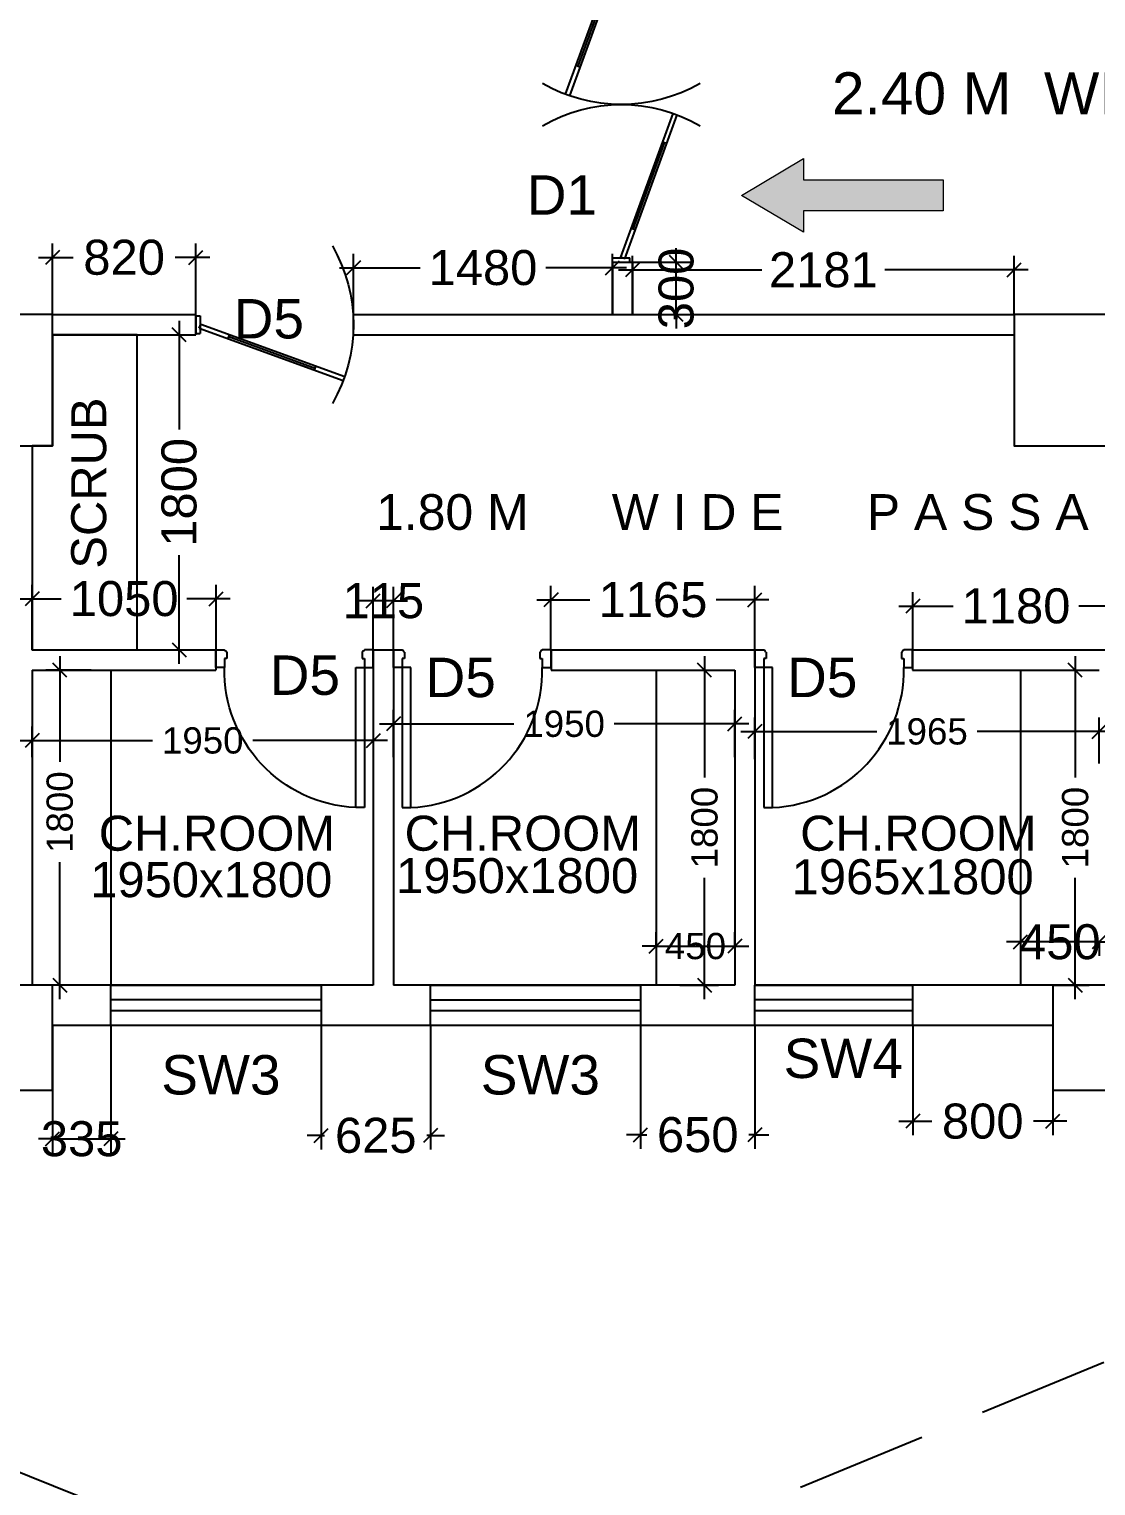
# Model space of a CAD drawing. Extents: x 7897917 to 8423973, y -6487334 to -6173396.
# Drawn here: x 7941419 to 7947512, y -6395110 to -6386789 of the extents above; entities that cross this region are included whole.
import ezdxf
from ezdxf.enums import TextEntityAlignment as Align

# ---------------------------------------------------------------- set-up
doc = ezdxf.new("R2010")
doc.units = 0
doc.header["$LTSCALE"] = 600
doc.header["$MEASUREMENT"] = 0
doc.header["$PDMODE"] = 35
doc.linetypes.add('HIDDEN2', pattern=[0.1875, 0.125, -0.0625])
doc.layers.get('0').update_dxf_attribs({"linetype": 'CONTINUOUS'})
doc.layers.get('Defpoints').update_dxf_attribs({"linetype": 'CONTINUOUS'})
for name, color, linetype in [('Counter', 7, 'CONTINUOUS'), ('DOOR', 32, 'CONTINUOUS'), ('Duct', 8, 'CONTINUOUS'), ('joinery', 7, 'CONTINUOUS'), ('LA-column', 3, 'CONTINUOUS'), ('Room Dim', 1, 'CONTINUOUS'), ('Shleves', 7, 'CONTINUOUS'), ('TEXT', 6, 'CONTINUOUS'), ('TXT', 6, 'CONTINUOUS'), ('Walls', 7, 'CONTINUOUS'), ('WIN', 151, 'CONTINUOUS'), ('Working Dim', 5, 'CONTINUOUS')]:
    doc.layers.add(name, color=color, linetype=linetype)
doc.styles.add('ari', font='arial.ttf')
doc.styles.add('ARIAL', font='arial.ttf')
doc.dimstyles.new('int. dim', dxfattribs={"dimtxt": 450, "dimasz": 80, "dimexe": 80, "dimexo": 0, "dimgap": 70, "dimtad": 0, "dimdec": 0, "dimzin": 12, "dimdsep": 46, "dimtxsty": 'ari', "dimblk": 'OBLIQUE', "dimcen": 2, "dimdle": 80, "dimclrd": 256, "dimclre": 256, "dimclrt": 6, "dimadec": 0, "dimazin": 0, "dimtfac": 1, "dimtdec": 0, "dimtix": 1, "dimtmove": 2, "dimatfit": 3, "dimfxl": 1, "dimtolj": 1, "dimtzin": 0, "dimlwd": -1, "dimlwe": -1, "dimarcsym": 0})

# ---------------------------------------------------------------- blocks, each defined once
blk = doc.blocks.new('_Oblique')
at = {"color": 0, "linetype": 'ByBlock', "lineweight": -2}
blk.add_line((-0.5, -0.5), (0.5, 0.5), dxfattribs=at)
blk = doc.blocks.new('*D227')
at = {"layer": 'Defpoints', "color": 0, "transparency": 16777216}
for p in [(7947046, -6388164.5), (7944865.3, -6388419.6, 13.3), (7947046, -6388419.6, -0.3)]:
    blk.add_point(p, dxfattribs=at)
at = {"layer": 'Working Dim', "transparency": 16777216}
for p, q in [((7944865.3, -6388419.6), (7944865.3, -6388084.5)), ((7947046, -6388419.6), (7947046, -6388084.5)), ((7944785.3, -6388164.5), (7945604.6, -6388164.5)), ((7947126, -6388164.5), (7946306.7, -6388164.5))]:
    blk.add_line(p, q, dxfattribs=at)
at = {"layer": 'Working Dim', "transparency": 16777216, "xscale": 80, "yscale": 80, "zscale": 80, "rotation": 180}
blk.add_blockref('_Oblique', (7944865.3, -6388164.5), dxfattribs=at)
at = {"layer": 'Working Dim', "transparency": 16777216, "xscale": 80, "yscale": 80, "zscale": 80}
blk.add_blockref('_Oblique', (7947046, -6388164.5), dxfattribs=at)
at = {"layer": 'Working Dim', "color": 6, "transparency": 16777216, "insert": (7945955.7, -6388164.5), "char_height": 200, "attachment_point": 5, "style": 'ari'}
blk.add_mtext('\\A1;2181', dxfattribs=at)
blk = doc.blocks.new('*D228')
at = {"layer": 'Defpoints', "color": 0, "transparency": 16777216}
for p in [(7944751.3, -6388152.1), (7943271.8, -6388419.6, 0.7), (7944751.3, -6388419.6, 13.3)]:
    blk.add_point(p, dxfattribs=at)
at = {"layer": 'Working Dim', "transparency": 16777216}
for p, q in [((7943271.8, -6388419.6), (7943271.8, -6388072.1)), ((7944751.3, -6388419.6), (7944751.3, -6388072.1)), ((7943191.8, -6388152.1), (7943652.7, -6388152.1)), ((7944831.3, -6388152.1), (7944370.4, -6388152.1))]:
    blk.add_line(p, q, dxfattribs=at)
at = {"layer": 'Working Dim', "transparency": 16777216, "xscale": 80, "yscale": 80, "zscale": 80, "rotation": 180}
blk.add_blockref('_Oblique', (7943271.8, -6388152.1), dxfattribs=at)
at = {"layer": 'Working Dim', "transparency": 16777216, "xscale": 80, "yscale": 80, "zscale": 80}
blk.add_blockref('_Oblique', (7944751.3, -6388152.1), dxfattribs=at)
at = {"layer": 'Working Dim', "color": 6, "transparency": 16777216, "insert": (7944011.5, -6388152.1), "char_height": 200, "attachment_point": 5, "style": 'ari'}
blk.add_mtext('\\A1;1480', dxfattribs=at)
blk = doc.blocks.new('Z$W@#5624')
at = {"layer": 'DOOR'}
for p, q in [((19.2, 469.7), (840.4, 768.6)), ((27.7, 446.2), (848.9, 745.1)), ((187.7, 517.8), (680.4, 697.1)), ((676.2, 708.8), (684.7, 685.4)), ((0, 399.5), (0, 499.4)), ((0, 499.4), (25, 499.4)), ((25, 399.5), (25, 499.4)), ((183.4, 529.5), (192, 506)), ((1797.8, 499.4), (1772.8, 499.4)), ((1772.8, 399.5), (1772.8, 499.4)), ((1797.8, 399.5), (1797.8, 499.4)), ((19.2, 469.7), (27.7, 446.2)), ((1770, 452.6), (948.8, 153.7)), ((1778.6, 429.2), (957.4, 130.3)), ((1778.6, 429.2), (1770, 452.6)), ((0, 399.5), (25, 399.5)), ((1610.1, 381.1), (1117.3, 201.8)), ((1614.3, 369.4), (1605.8, 392.9)), ((1797.8, 399.5), (1772.8, 399.5)), ((1113.1, 213.5), (1121.6, 190.1))]:
    blk.add_line(p, q, dxfattribs=at)
at = {"layer": 'DOOR', "color": 145}
for centre, start_param, end_param in [((0, 449.4), 2.617994, 3.665191), ((1797.8, 449.4), -0.523599, 0.523599)]:
    blk.add_ellipse(centre, major_axis=(-898.9, 0), ratio=1, start_param=start_param, end_param=end_param, dxfattribs=at)
blk = doc.blocks.new('1000')
at = {"layer": 'DOOR'}
for p, q in [((0, -100), (0, 0)), ((0, 0), (49.7, 0)), ((49.7, 0), (49.7, -2.2)), ((63.2, -49.5), (49.7, -49.5)), ((49.7, -49.5), (49.7, -100)), ((63.2, -13.5), (61, -13.5)), ((63.2, -13.5), (63.2, -49.5)), ((836.8, -13.5), (836.8, -49.5)), ((836.8, -13.5), (839, -13.5)), ((836.8, -49.5), (850.3, -49.5)), ((850.3, 0), (850.3, -2.2)), ((900, 0), (850.3, 0)), ((850.3, -49.5), (850.3, -100)), ((900, -100), (900, 0)), ((49.7, -100), (0, -100)), ((49.7, -100), (49.7, -900.6)), ((100.2, -100), (49.7, -100)), ((100.2, -900.6), (100.2, -100)), ((850.3, -100), (900, -100)), ((49.7, -900.6), (100.2, -900.6))]:
    blk.add_line(p, q, dxfattribs=at)
for centre, major_axis, start_param, end_param in [((49.7, -13.5), (-7.95, 7.95), 3.926991, 5.497787), ((850.3, -13.5), (7.95, 7.95), 0.785398, 2.356194)]:
    blk.add_ellipse(centre, major_axis=major_axis, ratio=1, start_param=start_param, end_param=end_param, dxfattribs=at)
at = {"layer": 'DOOR', "color": 145}
blk.add_ellipse((64.3, -115.3), major_axis=(-519.7, 589.8), ratio=1, start_param=2.464943, end_param=4.009476, dxfattribs=at)
blk = doc.blocks.new('A$C0C564F2B')
at = {"layer": 'DOOR'}
for p, q in [((-30.9, 3.6), (-944.4, -329)), ((-21.4, -22.6), (-30.9, 3.6)), ((-27.8, 55.6), (-27.8, -55.6)), ((0, 55.6), (-27.8, 55.6)), ((0, 55.6), (0, -55.6)), ((-21.4, -22.6), (-934.9, -355.1)), ((-208.8, -76), (-757, -275.5)), ((-204.1, -89.1), (-213.6, -63)), ((0, -55.6), (-27.8, -55.6)), ((-752.2, -288.6), (-761.7, -262.5))]:
    blk.add_line(p, q, dxfattribs=at)
at = {"layer": 'DOOR', "color": 145}
blk.add_ellipse((0, 0), major_axis=(-1000, 0), ratio=1, start_param=-0.523599, end_param=0.523599, dxfattribs=at)
blk = doc.blocks.new('*D424')
at = {"layer": 'Defpoints', "color": 0, "transparency": 16777216}
for p in [(7945450.1, -6390757.6), (7943500.1, -6390948.2, 13.3), (7945450.1, -6390948.2, 13.3)]:
    blk.add_point(p, dxfattribs=at)
at = {"layer": 'Working Dim', "transparency": 16777216}
for p, q in [((7943500.1, -6390948.2), (7943500.1, -6390677.6)), ((7945450.1, -6390948.2), (7945450.1, -6390677.6)), ((7943420.1, -6390757.6), (7944188.5, -6390757.6)), ((7945530.1, -6390757.6), (7944761.8, -6390757.6))]:
    blk.add_line(p, q, dxfattribs=at)
at = {"layer": 'Working Dim', "transparency": 16777216, "xscale": 80, "yscale": 80, "zscale": 80, "rotation": 180}
blk.add_blockref('_Oblique', (7943500.1, -6390757.6), dxfattribs=at)
at = {"layer": 'Working Dim', "transparency": 16777216, "xscale": 80, "yscale": 80, "zscale": 80}
blk.add_blockref('_Oblique', (7945450.1, -6390757.6), dxfattribs=at)
at = {"layer": 'Working Dim', "color": 6, "transparency": 16777216, "insert": (7944475.1, -6390757.6), "char_height": 150, "attachment_point": 5, "style": 'ari'}
blk.add_mtext('\\A1;1950', dxfattribs=at)
blk = doc.blocks.new('*D434')
at = {"layer": 'Defpoints', "color": 0, "transparency": 16777216}
for p in [(7945136.9, -6390449.7, 13.3), (7945136.8, -6392249.6, 3.9), (7945277.5, -6392249.6)]:
    blk.add_point(p, dxfattribs=at)
at = {"layer": 'Working Dim', "transparency": 16777216}
for p, q in [((7945277.5, -6390369.7), (7945277.5, -6391063)), ((7945136.9, -6390449.7), (7945357.5, -6390449.7)), ((7945277.5, -6392329.6), (7945277.5, -6391636.3)), ((7945136.8, -6392249.6), (7945357.5, -6392249.6))]:
    blk.add_line(p, q, dxfattribs=at)
at = {"layer": 'Working Dim', "transparency": 16777216, "xscale": 80, "yscale": 80, "zscale": 80}
for p, rotation in [((7945277.5, -6390449.7), 90), ((7945277.5, -6392249.6), 270)]:
    blk.add_blockref('_Oblique', p, dxfattribs=dict(at, rotation=rotation))
at = {"layer": 'Working Dim', "color": 6, "transparency": 16777216, "insert": (7945277.5, -6391349.6), "char_height": 150, "attachment_point": 5, "rotation": 90, "style": 'ari'}
blk.add_mtext('\\A1;1800', dxfattribs=at)
blk = doc.blocks.new('*D439')
at = {"layer": 'Defpoints', "color": 0, "transparency": 16777216}
for p in [(7941774.1, -6390449.7, 3.7), (7941594.8, -6392249.7), (7941774.2, -6392249.7, 3.5)]:
    blk.add_point(p, dxfattribs=at)
at = {"layer": 'Working Dim', "transparency": 16777216}
for p, q in [((7941594.8, -6390369.7), (7941594.8, -6390974.6)), ((7941774.1, -6390449.7), (7941514.8, -6390449.7)), ((7941594.8, -6392329.7), (7941594.8, -6391547.9)), ((7941774.2, -6392249.7), (7941514.8, -6392249.7))]:
    blk.add_line(p, q, dxfattribs=at)
at = {"layer": 'Working Dim', "transparency": 16777216, "xscale": 80, "yscale": 80, "zscale": 80}
for p, rotation in [((7941594.8, -6390449.7), 90), ((7941594.8, -6392249.7), 270)]:
    blk.add_blockref('_Oblique', p, dxfattribs=dict(at, rotation=rotation))
at = {"layer": 'Working Dim', "color": 6, "transparency": 16777216, "insert": (7941594.8, -6391261.2), "char_height": 150, "attachment_point": 5, "rotation": 90, "style": 'ari'}
blk.add_mtext('\\A1;1800', dxfattribs=at)
blk = doc.blocks.new('*D440')
at = {"layer": 'Defpoints', "color": 0, "transparency": 16777216}
for p in [(7943386.1, -6390852.7), (7941436, -6390948.2, 0.7), (7943386.1, -6390948.2, 13.3)]:
    blk.add_point(p, dxfattribs=at)
at = {"layer": 'Working Dim', "transparency": 16777216}
for p, q in [((7941436, -6390948.2), (7941436, -6390772.7)), ((7943386.1, -6390948.2), (7943386.1, -6390772.7)), ((7941356, -6390852.7), (7942124.4, -6390852.7)), ((7943466.1, -6390852.7), (7942697.7, -6390852.7))]:
    blk.add_line(p, q, dxfattribs=at)
at = {"layer": 'Working Dim', "transparency": 16777216, "xscale": 80, "yscale": 80, "zscale": 80, "rotation": 180}
blk.add_blockref('_Oblique', (7941436, -6390852.7), dxfattribs=at)
at = {"layer": 'Working Dim', "transparency": 16777216, "xscale": 80, "yscale": 80, "zscale": 80}
blk.add_blockref('_Oblique', (7943386.1, -6390852.7), dxfattribs=at)
at = {"layer": 'Working Dim', "color": 6, "transparency": 16777216, "insert": (7942411, -6390852.7), "char_height": 150, "attachment_point": 5, "style": 'ari'}
blk.add_mtext('\\A1;1950', dxfattribs=at)
blk = doc.blocks.new('*D441')
at = {"layer": 'Defpoints', "color": 0, "transparency": 16777216}
for p in [(7947285.5, -6390449.6, 13.3), (7947271, -6392249.7, 5.1), (7947394.7, -6392249.7)]:
    blk.add_point(p, dxfattribs=at)
at = {"layer": 'Working Dim', "transparency": 16777216}
for p, q in [((7947394.7, -6390369.6), (7947394.7, -6391063)), ((7947285.5, -6390449.6), (7947474.7, -6390449.6)), ((7947394.7, -6392329.7), (7947394.7, -6391636.3)), ((7947271, -6392249.7), (7947474.7, -6392249.7))]:
    blk.add_line(p, q, dxfattribs=at)
at = {"layer": 'Working Dim', "transparency": 16777216, "xscale": 80, "yscale": 80, "zscale": 80}
for p, rotation in [((7947394.7, -6390449.6), 90), ((7947394.7, -6392249.7), 270)]:
    blk.add_blockref('_Oblique', p, dxfattribs=dict(at, rotation=rotation))
at = {"layer": 'Working Dim', "color": 6, "transparency": 16777216, "insert": (7947394.7, -6391349.6), "char_height": 150, "attachment_point": 5, "rotation": 90, "style": 'ari'}
blk.add_mtext('\\A1;1800', dxfattribs=at)
blk = doc.blocks.new('*D448')
at = {"layer": 'Defpoints', "color": 0, "transparency": 16777216}
for p in [(7947530.1, -6390801.1), (7945565.1, -6390958.9, 13.3), (7947530.1, -6390984.3, 13.3)]:
    blk.add_point(p, dxfattribs=at)
at = {"layer": 'Working Dim', "transparency": 16777216}
for p, q in [((7945565.1, -6390958.9), (7945565.1, -6390721.1)), ((7947530.1, -6390984.3), (7947530.1, -6390721.1)), ((7945485.1, -6390801.1), (7946260.2, -6390801.1)), ((7947610.1, -6390801.1), (7946835.1, -6390801.1))]:
    blk.add_line(p, q, dxfattribs=at)
at = {"layer": 'Working Dim', "transparency": 16777216, "xscale": 80, "yscale": 80, "zscale": 80, "rotation": 180}
blk.add_blockref('_Oblique', (7945565.1, -6390801.1), dxfattribs=at)
at = {"layer": 'Working Dim', "transparency": 16777216, "xscale": 80, "yscale": 80, "zscale": 80}
blk.add_blockref('_Oblique', (7947530.1, -6390801.1), dxfattribs=at)
at = {"layer": 'Working Dim', "color": 6, "transparency": 16777216, "insert": (7946547.6, -6390801.1), "char_height": 150, "attachment_point": 5, "style": 'ari'}
blk.add_mtext('\\A1;1965', dxfattribs=at)
blk = doc.blocks.new('*D450')
at = {"layer": 'Defpoints', "color": 0, "transparency": 16777216}
for p in [(7942037, -6388534.6, -5.4), (7942037, -6390334.7, 0.7), (7942276.5, -6390334.7)]:
    blk.add_point(p, dxfattribs=at)
at = {"layer": 'Working Dim', "transparency": 16777216}
for p, q in [((7942276.5, -6388454.6), (7942276.5, -6389075.8)), ((7942037, -6388534.6), (7942356.5, -6388534.6)), ((7942276.5, -6390414.7), (7942276.5, -6389793.6)), ((7942037, -6390334.7), (7942356.5, -6390334.7))]:
    blk.add_line(p, q, dxfattribs=at)
at = {"layer": 'Working Dim', "transparency": 16777216, "xscale": 80, "yscale": 80, "zscale": 80}
for p, rotation in [((7942276.5, -6388534.6), 90), ((7942276.5, -6390334.7), 270)]:
    blk.add_blockref('_Oblique', p, dxfattribs=dict(at, rotation=rotation))
at = {"layer": 'Working Dim', "color": 6, "transparency": 16777216, "insert": (7942276.5, -6389434.7), "char_height": 200, "attachment_point": 5, "rotation": 90, "style": 'ari'}
blk.add_mtext('\\A1;1800', dxfattribs=at)
blk = doc.blocks.new('*D453')
at = {"layer": 'Defpoints', "color": 0, "transparency": 16777216}
for p in [(7942371.8, -6388093.2), (7941552, -6388419.6, 0.7), (7942371.8, -6388419.6, 0.7)]:
    blk.add_point(p, dxfattribs=at)
at = {"layer": 'Working Dim', "transparency": 16777216}
for p, q in [((7941552, -6388419.6), (7941552, -6388013.2)), ((7942371.8, -6388419.6), (7942371.8, -6388013.2)), ((7941472, -6388093.2), (7941671.1, -6388093.2)), ((7942451.8, -6388093.2), (7942252.6, -6388093.2))]:
    blk.add_line(p, q, dxfattribs=at)
at = {"layer": 'Working Dim', "transparency": 16777216, "xscale": 80, "yscale": 80, "zscale": 80, "rotation": 180}
blk.add_blockref('_Oblique', (7941552, -6388093.2), dxfattribs=at)
at = {"layer": 'Working Dim', "transparency": 16777216, "xscale": 80, "yscale": 80, "zscale": 80}
blk.add_blockref('_Oblique', (7942371.8, -6388093.2), dxfattribs=at)
at = {"layer": 'Working Dim', "color": 6, "transparency": 16777216, "insert": (7941961.9, -6388093.2), "char_height": 200, "attachment_point": 5, "style": 'ari'}
blk.add_mtext('\\A1;820', dxfattribs=at)
blk = doc.blocks.new('*D500')
at = {"layer": 'Defpoints', "color": 0, "transparency": 16777216}
for p in [(7942487.1, -6390042.9), (7941437, -6390334.7, -0.9), (7942487.1, -6390334.7, 13.3)]:
    blk.add_point(p, dxfattribs=at)
at = {"layer": 'Working Dim', "transparency": 16777216}
for p, q in [((7941437, -6390334.7), (7941437, -6389962.9)), ((7942487.1, -6390334.7), (7942487.1, -6389962.9)), ((7941357, -6390042.9), (7941603.2, -6390042.9)), ((7942567.1, -6390042.9), (7942321, -6390042.9))]:
    blk.add_line(p, q, dxfattribs=at)
at = {"layer": 'Working Dim', "transparency": 16777216, "xscale": 80, "yscale": 80, "zscale": 80, "rotation": 180}
blk.add_blockref('_Oblique', (7941437, -6390042.9), dxfattribs=at)
at = {"layer": 'Working Dim', "transparency": 16777216, "xscale": 80, "yscale": 80, "zscale": 80}
blk.add_blockref('_Oblique', (7942487.1, -6390042.9), dxfattribs=at)
at = {"layer": 'Working Dim', "color": 6, "transparency": 16777216, "insert": (7941962.1, -6390042.9), "char_height": 200, "attachment_point": 5, "style": 'ari'}
blk.add_mtext('\\A1;1050', dxfattribs=at)
blk = doc.blocks.new('*D501')
at = {"layer": 'Defpoints', "color": 0, "transparency": 16777216}
for p in [(7943385.1, -6390054.9), (7943385.1, -6390334.7, 13.3), (7943500.1, -6390334.7, 13.3)]:
    blk.add_point(p, dxfattribs=at)
at = {"layer": 'Working Dim', "transparency": 16777216}
for p, q in [((7943385.1, -6390334.7), (7943385.1, -6389974.9)), ((7943500.1, -6390334.7), (7943500.1, -6389974.9)), ((7943385.1, -6390054.9), (7943305.1, -6390054.9)), ((7943500.1, -6390054.9), (7943385.1, -6390054.9)), ((7943500.1, -6390054.9), (7943580.1, -6390054.9))]:
    blk.add_line(p, q, dxfattribs=at)
at = {"layer": 'Working Dim', "transparency": 16777216, "xscale": 80, "yscale": 80, "zscale": 80}
blk.add_blockref('_Oblique', (7943385.1, -6390054.9), dxfattribs=at)
at = {"layer": 'Working Dim', "transparency": 16777216, "xscale": 80, "yscale": 80, "zscale": 80, "rotation": 180}
blk.add_blockref('_Oblique', (7943500.1, -6390054.9), dxfattribs=at)
at = {"layer": 'Working Dim', "color": 6, "transparency": 16777216, "insert": (7943442.6, -6390054.9), "char_height": 200, "attachment_point": 5, "style": 'ari'}
blk.add_mtext('\\A1;115', dxfattribs=at)
blk = doc.blocks.new('*D502')
at = {"layer": 'Defpoints', "color": 0, "transparency": 16777216}
for p in [(7945565.1, -6390048.7), (7944400.1, -6390334.7, 13.3), (7945565.1, -6390334.7, 13.3)]:
    blk.add_point(p, dxfattribs=at)
at = {"layer": 'Working Dim', "transparency": 16777216}
for p, q in [((7944400.1, -6390334.7), (7944400.1, -6389968.7)), ((7945565.1, -6390334.7), (7945565.1, -6389968.7)), ((7944320.1, -6390048.7), (7944622.7, -6390048.7)), ((7945645.1, -6390048.7), (7945342.6, -6390048.7))]:
    blk.add_line(p, q, dxfattribs=at)
at = {"layer": 'Working Dim', "transparency": 16777216, "xscale": 80, "yscale": 80, "zscale": 80, "rotation": 180}
blk.add_blockref('_Oblique', (7944400.1, -6390048.7), dxfattribs=at)
at = {"layer": 'Working Dim', "transparency": 16777216, "xscale": 80, "yscale": 80, "zscale": 80}
blk.add_blockref('_Oblique', (7945565.1, -6390048.7), dxfattribs=at)
at = {"layer": 'Working Dim', "color": 6, "transparency": 16777216, "insert": (7944982.6, -6390048.7), "char_height": 200, "attachment_point": 5, "style": 'ari'}
blk.add_mtext('\\A1;1165', dxfattribs=at)
blk = doc.blocks.new('*D503')
at = {"layer": 'Defpoints', "color": 0, "transparency": 16777216}
for p in [(7947646.1, -6390084.5), (7946466.1, -6390334.7, 13.3), (7947646.1, -6390334.6, 13.3)]:
    blk.add_point(p, dxfattribs=at)
at = {"layer": 'Working Dim', "transparency": 16777216}
for p, q in [((7946466.1, -6390334.7), (7946466.1, -6390004.5)), ((7947646.1, -6390334.6), (7947646.1, -6390004.5)), ((7946386.1, -6390084.5), (7946697.2, -6390084.5)), ((7947726.1, -6390084.5), (7947415, -6390084.5))]:
    blk.add_line(p, q, dxfattribs=at)
at = {"layer": 'Working Dim', "transparency": 16777216, "xscale": 80, "yscale": 80, "zscale": 80, "rotation": 180}
blk.add_blockref('_Oblique', (7946466.1, -6390084.5), dxfattribs=at)
at = {"layer": 'Working Dim', "transparency": 16777216, "xscale": 80, "yscale": 80, "zscale": 80}
blk.add_blockref('_Oblique', (7947646.1, -6390084.5), dxfattribs=at)
at = {"layer": 'Working Dim', "color": 6, "transparency": 16777216, "insert": (7947056.1, -6390084.5), "char_height": 200, "attachment_point": 5, "style": 'ari'}
blk.add_mtext('\\A1;1180', dxfattribs=at)
blk = doc.blocks.new('*D946')
at = {"layer": 'Defpoints', "color": 0, "transparency": 16777216}
for p in [(7944866.3, -6388119.8), (7945115.4, -6388119.8), (7944866.3, -6388419.7)]:
    blk.add_point(p, dxfattribs=at)
at = {"layer": 'Working Dim', "transparency": 16777216}
for p, q in [((7945115.4, -6388119.8), (7945115.4, -6388039.8)), ((7944866.3, -6388119.8), (7945195.4, -6388119.8)), ((7945115.4, -6388419.7), (7945115.4, -6388119.8)), ((7944866.3, -6388419.7), (7945195.4, -6388419.7)), ((7945115.4, -6388419.7), (7945115.4, -6388499.7))]:
    blk.add_line(p, q, dxfattribs=at)
at = {"layer": 'Working Dim', "transparency": 16777216, "xscale": 80, "yscale": 80, "zscale": 80}
for p, rotation in [((7945115.4, -6388119.8), 270), ((7945115.4, -6388419.7), 90)]:
    blk.add_blockref('_Oblique', p, dxfattribs=dict(at, rotation=rotation))
at = {"layer": 'Working Dim', "color": 6, "transparency": 16777216, "insert": (7945115.4, -6388269.8), "char_height": 200, "attachment_point": 5, "rotation": 90, "style": 'ari'}
blk.add_mtext('\\A1;300', dxfattribs=at)
blk = doc.blocks.new('*D950')
at = {"layer": 'Defpoints', "color": 0, "transparency": 16777216}
for p in [(7941552, -6392479.7, 5.1), (7941887, -6392479.7), (7941887, -6393128.1)]:
    blk.add_point(p, dxfattribs=at)
at = {"layer": 'Working Dim', "transparency": 16777216}
for p, q in [((7941552, -6392479.7), (7941552, -6393208.1)), ((7941887, -6392479.7), (7941887, -6393208.1)), ((7941552, -6393128.1), (7941472, -6393128.1)), ((7941552, -6393128.1), (7941887, -6393128.1)), ((7941887, -6393128.1), (7941967, -6393128.1))]:
    blk.add_line(p, q, dxfattribs=at)
at = {"layer": 'Working Dim', "transparency": 16777216, "xscale": 80, "yscale": 80, "zscale": 80}
blk.add_blockref('_Oblique', (7941552, -6393128.1), dxfattribs=at)
at = {"layer": 'Working Dim', "transparency": 16777216, "xscale": 80, "yscale": 80, "zscale": 80, "rotation": 180}
blk.add_blockref('_Oblique', (7941887, -6393128.1), dxfattribs=at)
at = {"layer": 'Working Dim', "color": 6, "transparency": 16777216, "insert": (7941719.5, -6393128.1), "char_height": 200, "attachment_point": 5, "style": 'ari'}
blk.add_mtext('\\A1;335', dxfattribs=at)
blk = doc.blocks.new('*D951')
at = {"layer": 'Defpoints', "color": 0, "transparency": 16777216}
for p in [(7943087, -6392479.8), (7943711.6, -6392479.8), (7943087, -6393108.6)]:
    blk.add_point(p, dxfattribs=at)
at = {"layer": 'Working Dim', "transparency": 16777216}
for p, q in [((7943087, -6392479.8), (7943087, -6393188.6)), ((7943711.6, -6392479.8), (7943711.6, -6393188.6)), ((7943087, -6393108.6), (7943007, -6393108.6)), ((7943087, -6393108.6), (7943107.1, -6393108.6)), ((7943711.6, -6393108.6), (7943691.5, -6393108.6)), ((7943711.6, -6393108.6), (7943791.6, -6393108.6))]:
    blk.add_line(p, q, dxfattribs=at)
at = {"layer": 'Working Dim', "transparency": 16777216, "xscale": 80, "yscale": 80, "zscale": 80}
blk.add_blockref('_Oblique', (7943087, -6393108.6), dxfattribs=at)
at = {"layer": 'Working Dim', "transparency": 16777216, "xscale": 80, "yscale": 80, "zscale": 80, "rotation": 180}
blk.add_blockref('_Oblique', (7943711.6, -6393108.6), dxfattribs=at)
at = {"layer": 'Working Dim', "color": 6, "transparency": 16777216, "insert": (7943399.3, -6393108.6), "char_height": 200, "attachment_point": 5, "style": 'ari'}
blk.add_mtext('\\A1;625', dxfattribs=at)
blk = doc.blocks.new('*D952')
at = {"layer": 'Defpoints', "color": 0, "transparency": 16777216}
for p in [(7944911.6, -6392479.8), (7945565, -6392479.6), (7945565, -6393104.6)]:
    blk.add_point(p, dxfattribs=at)
at = {"layer": 'Working Dim', "transparency": 16777216}
for p, q in [((7944911.6, -6392479.8), (7944911.6, -6393184.6)), ((7945565, -6392479.6), (7945565, -6393184.6)), ((7944911.6, -6393104.6), (7944831.6, -6393104.6)), ((7944911.6, -6393104.6), (7944947.2, -6393104.6)), ((7945565, -6393104.6), (7945529.4, -6393104.6)), ((7945565, -6393104.6), (7945645, -6393104.6))]:
    blk.add_line(p, q, dxfattribs=at)
at = {"layer": 'Working Dim', "transparency": 16777216, "xscale": 80, "yscale": 80, "zscale": 80}
blk.add_blockref('_Oblique', (7944911.6, -6393104.6), dxfattribs=at)
at = {"layer": 'Working Dim', "transparency": 16777216, "xscale": 80, "yscale": 80, "zscale": 80, "rotation": 180}
blk.add_blockref('_Oblique', (7945565, -6393104.6), dxfattribs=at)
at = {"layer": 'Working Dim', "color": 6, "transparency": 16777216, "insert": (7945238.3, -6393104.6), "char_height": 200, "attachment_point": 5, "style": 'ari'}
blk.add_mtext('\\A1;650', dxfattribs=at)
blk = doc.blocks.new('*D956')
at = {"layer": 'Defpoints', "color": 0, "transparency": 16777216}
for p in [(7945000.1, -6392027.2), (7945450.1, -6392027.2), (7945450.1, -6392027.2)]:
    blk.add_point(p, dxfattribs=at)
at = {"layer": 'Working Dim', "transparency": 16777216}
for p, q in [((7945000.1, -6392027.2), (7945000.1, -6391947.2)), ((7945450.1, -6392027.2), (7945450.1, -6391947.2)), ((7945000.1, -6392027.2), (7944920.1, -6392027.2)), ((7945000.1, -6392027.2), (7945450.1, -6392027.2)), ((7945450.1, -6392027.2), (7945530.1, -6392027.2))]:
    blk.add_line(p, q, dxfattribs=at)
at = {"layer": 'Working Dim', "transparency": 16777216, "xscale": 80, "yscale": 80, "zscale": 80}
blk.add_blockref('_Oblique', (7945000.1, -6392027.2), dxfattribs=at)
at = {"layer": 'Working Dim', "transparency": 16777216, "xscale": 80, "yscale": 80, "zscale": 80, "rotation": 180}
blk.add_blockref('_Oblique', (7945450.1, -6392027.2), dxfattribs=at)
at = {"layer": 'Working Dim', "color": 6, "transparency": 16777216, "insert": (7945225.1, -6392027.2), "char_height": 150, "attachment_point": 5, "style": 'ari'}
blk.add_mtext('\\A1;450', dxfattribs=at)
blk = doc.blocks.new('*D957')
at = {"layer": 'Defpoints', "color": 0, "transparency": 16777216}
for p in [(7947081.1, -6392002.9), (7947081.1, -6392002.9), (7947531.1, -6392002.9)]:
    blk.add_point(p, dxfattribs=at)
at = {"layer": 'Working Dim', "transparency": 16777216}
for p, q in [((7947081.1, -6392002.9), (7947001.1, -6392002.9)), ((7947081.1, -6392002.9), (7947081.1, -6392082.9)), ((7947531.1, -6392002.9), (7947081.1, -6392002.9)), ((7947531.1, -6392002.9), (7947531.1, -6392082.9)), ((7947531.1, -6392002.9), (7947611.1, -6392002.9))]:
    blk.add_line(p, q, dxfattribs=at)
at = {"layer": 'Working Dim', "transparency": 16777216, "xscale": 80, "yscale": 80, "zscale": 80}
blk.add_blockref('_Oblique', (7947081.1, -6392002.9), dxfattribs=at)
at = {"layer": 'Working Dim', "transparency": 16777216, "xscale": 80, "yscale": 80, "zscale": 80, "rotation": 180}
blk.add_blockref('_Oblique', (7947531.1, -6392002.9), dxfattribs=at)
at = {"layer": 'Working Dim', "color": 6, "transparency": 16777216, "insert": (7947306.1, -6392002.9), "char_height": 200, "attachment_point": 5, "style": 'ari'}
blk.add_mtext('\\A1;450', dxfattribs=at)
blk = doc.blocks.new('*D1818')
at = {"layer": 'Defpoints', "color": 0, "transparency": 16777216}
for p in [(7946466, -6392479.6), (7947266, -6392479.7), (7947266, -6393027.4)]:
    blk.add_point(p, dxfattribs=at)
at = {"layer": 'Working Dim', "transparency": 16777216}
for p, q in [((7946466, -6392479.6), (7946466, -6393107.4)), ((7947266, -6392479.7), (7947266, -6393107.4)), ((7946386, -6393027.4), (7946575.3, -6393027.4)), ((7947346, -6393027.4), (7947156.7, -6393027.4))]:
    blk.add_line(p, q, dxfattribs=at)
at = {"layer": 'Working Dim', "transparency": 16777216, "xscale": 80, "yscale": 80, "zscale": 80, "rotation": 180}
blk.add_blockref('_Oblique', (7946466, -6393027.4), dxfattribs=at)
at = {"layer": 'Working Dim', "transparency": 16777216, "xscale": 80, "yscale": 80, "zscale": 80}
blk.add_blockref('_Oblique', (7947266, -6393027.4), dxfattribs=at)
at = {"layer": 'Working Dim', "color": 6, "transparency": 16777216, "insert": (7946866, -6393027.4), "char_height": 200, "attachment_point": 5, "style": 'ari'}
blk.add_mtext('\\A1;800', dxfattribs=at)
blk = doc.blocks.new('A$C279266B1')
at = {"lineweight": 0}
h = blk.add_hatch(color=3, dxfattribs=at)
h.set_gradient(color1=(55, 181, 38), color2=(106, 220, 91), rotation=90, one_color=1, tint=0.61, name='CYLINDER')
h.paths.add_polyline_path([(0, -88.1), (-797.7, -88.1), (-797.7, -210.9), (-1151.8, 0), (-797.7, 210.9), (-797.7, 88.1), (0, 88.1)])
at = {"color": 7, "lineweight": 0, "flags": 128}
blk.add_lwpolyline([(0, -88.1), (-797.7, -88.1), (-797.7, -210.9), (-1151.8, 0), (-797.7, 210.9), (-797.7, 88.1), (0, 88.1), (0, -88.1)], dxfattribs=at)

msp = doc.modelspace()

# ---------------------------------------------------------------- linework, layer by layer
at = {"layer": 'Counter', "elevation": -10.515}
msp.add_lwpolyline([(7942036.952, -6388534.637), (7941551.956, -6388534.637), (7941551.956, -6389169.637), (7941436.956, -6389169.638), (7941436.962, -6390308.29), (7941437.046, -6390334.708), (7942036.952, -6390334.663), (7942036.952, -6388534.637)], dxfattribs=at)
at = {"layer": 'Duct', "color": 8, "linetype": 'HIDDEN2', "ltscale": 10}
for p, q in [((7935021.458, -6392479.662), (7952251.054, -6399409.648)), ((7951719.956, -6392693.278), (7935391.545, -6399409.648))]:
    msp.add_line(p, q, dxfattribs=at)
at = {"layer": 'LA-column', "color": 2, "elevation": 2.39}
for points in [[(7940802.046, -6389169.616), (7941552.046, -6389169.616), (7941552.046, -6388419.616), (7940802.046, -6388419.616)], [(7947646.046, -6389169.619), (7947646.046, -6388419.619), (7947046.046, -6388419.619), (7947046.046, -6389169.619)], [(7941552.046, -6392849.676), (7941552.046, -6392249.676), (7941102.046, -6392249.676), (7941102.046, -6392849.676)], [(7947646.046, -6392849.616), (7947646.046, -6392249.616), (7947266.046, -6392249.616), (7947266.046, -6392849.616)]]:
    msp.add_lwpolyline(points, close=True, dxfattribs=at)
at = {"layer": 'Shleves', "linetype": 'Continuous'}
for p, q in [((7941886.963, -6390449.704), (7941886.973, -6392249.531)), ((7945000.128, -6390449.668), (7945000.139, -6392249.668)), ((7947081.128, -6390449.537), (7947081.138, -6392249.537))]:
    msp.add_line(p, q, dxfattribs=at)
at = {"layer": 'Walls', "linetype": 'Continuous'}
for p, q in [((7944751.299, -6388119.844), (7944866.299, -6388119.835)), ((7944751.299, -6388119.844), (7944751.299, -6388419.703)), ((7944866.299, -6388119.835), (7944866.299, -6388419.694)), ((7941551.956, -6388419.637), (7942371.768, -6388419.637)), ((7942371.768, -6388534.637), (7942371.768, -6388419.55)), ((7943271.768, -6388534.637), (7943271.768, -6388419.532)), ((7943271.768, -6388419.634), (7947046.046, -6388419.619)), ((7941551.956, -6388534.637), (7942371.768, -6388534.637)), ((7943271.768, -6388534.634), (7947046.046, -6388534.618)), ((7941436.956, -6389169.534), (7941436.962, -6390334.707)), ((7942485.128, -6390334.703), (7942485.128, -6390449.702)), ((7943385.128, -6390334.7), (7943385.139, -6392249.689)), ((7943500.128, -6390334.689), (7943500.139, -6392249.689)), ((7944400.128, -6390334.684), (7944400.129, -6390449.696)), ((7945565.128, -6390334.665), (7945565.139, -6392249.665)), ((7946465.128, -6390334.66), (7946465.129, -6390449.688)), ((7941436.963, -6390449.707), (7941436.973, -6392249.535)), ((7945450.128, -6390449.665), (7945450.139, -6392249.665)), ((7943385.139, -6392249.597), (7941551.956, -6392249.692)), ((7942693.473, -6392249.583), (7942693.473, -6392249.799)), ((7945449.956, -6392249.692), (7943500.139, -6392249.597)), ((7944461.65, -6392249.604), (7944461.65, -6392249.793)), ((7947266.046, -6392249.692), (7945564.956, -6392249.692)), ((7946364.956, -6392249.63), (7946364.956, -6392249.768)), ((7947266.046, -6392479.692), (7941551.956, -6392479.692))]:
    msp.add_line(p, q, dxfattribs=at)
at = {"layer": 'Walls'}
for p, q in [((7941437.046, -6390334.708), (7942485.128, -6390334.703)), ((7943385.128, -6390334.7), (7943500.128, -6390334.699)), ((7944400.128, -6390334.697), (7945565.128, -6390334.691)), ((7946465.128, -6390334.689), (7947646.128, -6390334.553)), ((7941437.046, -6390449.708), (7942485.128, -6390449.702)), ((7944400.129, -6390449.696), (7945450.128, -6390449.691)), ((7946465.129, -6390449.688), (7947531.128, -6390449.553)), ((7945449.956, -6392249.62), (7943500.139, -6392249.501))]:
    msp.add_line(p, q, dxfattribs=at)
at = {"layer": 'WIN', "linetype": 'Continuous'}
for points in [[(7943086.973, -6392479.69), (7941886.973, -6392479.69), (7941886.973, -6392249.69), (7943086.973, -6392249.69)], [(7944911.65, -6392479.793), (7943711.65, -6392479.793), (7943711.65, -6392249.793), (7944911.65, -6392249.793)], [(7946464.956, -6392479.621), (7945564.956, -6392479.621), (7945564.956, -6392249.621), (7946464.956, -6392249.621)], [(7943086.973, -6392396.906), (7941886.973, -6392396.906), (7941886.973, -6392332.473), (7943086.973, -6392332.473)], [(7944911.65, -6392397.009), (7943711.65, -6392397.009), (7943711.65, -6392332.576), (7944911.65, -6392332.576)], [(7946464.956, -6392396.838), (7945564.956, -6392396.838), (7945564.956, -6392332.405), (7946464.956, -6392332.405)]]:
    msp.add_lwpolyline(points, close=True, dxfattribs=at)

# ---------------------------------------------------------------- block references
at = {"layer": 'DOOR', "linetype": 'Continuous', "xscale": -1.001247152686119, "yscale": 1.001247152686119, "zscale": 1.001247152686119, "rotation": 270}
msp.add_blockref('Z$W@#5624', (7944351.299, -6388119.844), dxfattribs=at)
at = {"layer": 'DOOR', "linetype": 'Continuous', "xscale": -0.8999999985098839, "yscale": 0.8999999985098839, "zscale": 0.8999999985098839}
msp.add_blockref('A$C0C564F2B', (7942371.768, -6388477.093), dxfattribs=at)
at = {"layer": 'DOOR', "linetype": 'Continuous', "xscale": -1, "rotation": 359.9999871933953}
msp.add_blockref('1000', (7943385.128, -6390334.7), dxfattribs=at)
at = {"layer": 'DOOR', "linetype": 'Continuous', "rotation": 1.291332639955514e-05}
for p in [(7943500.128, -6390334.7), (7945565.128, -6390334.691)]:
    msp.add_blockref('1000', p, dxfattribs=at)
at = {"layer": 'Room Dim', "color": 3, "lineweight": 0}
msp.add_blockref('A$C279266B1', (7946640.503, -6387738.228), dxfattribs=at)

# ---------------------------------------------------------------- texts
at = {"layer": 'joinery', "style": 'ari'}
for s, p in [('D1', (7944261.525, -6387848.776, -8.798)), ('D5', (7942587.666, -6388555.682, -0.676))]:
    msp.add_text(s, height=225, dxfattribs=at).set_placement(p)
for s, p in [('D5', (7942994.457, -6390591.431)), ('D5', (7943884.245, -6390604.476)), ('D5', (7945949.245, -6390604.46)), ('SW4', (7946069.166, -6392780.11)), ('SW3', (7942514.713, -6392874.037)), ('SW3', (7944339.39, -6392874.14))]:
    msp.add_text(s, height=225, dxfattribs=at).set_placement(p, align=Align.CENTER)
at = {"layer": 'Room Dim', "style": 'ARIAL'}
for s, p in [('1950x1800', (7942459.608, -6391747.1)), ('1950x1800', (7944206.518, -6391723.977)), ('1965x1800', (7946465.965, -6391730.352))]:
    msp.add_text(s, height=200, dxfattribs=at).set_placement(p, align=Align.CENTER)
at = {"layer": 'TEXT', "color": 7, "style": 'ARIAL'}
msp.add_text('SCRUB', height=200, rotation=90, dxfattribs=at).set_placement((7941859.844, -6389381.827), align=Align.CENTER)
for s, height, p in [('1.80 M      W I D E      P A S S A G E', 204, (7945720.973, -6389649.13)), ('CH.ROOM', 200, (7942491.958, -6391481.787)), ('CH.ROOM', 200, (7944238.868, -6391481.787)), ('CH.ROOM', 200, (7946498.315, -6391481.787))]:
    msp.add_text(s, height=height, dxfattribs=at).set_placement(p, align=Align.CENTER)
at = {"layer": 'TXT', "color": 7, "style": 'ARIAL'}
msp.add_text('2.40 M  WIDE   SEMI-STERILE  CORRIDOR', height=240, dxfattribs=at).set_placement((7949357.369, -6387275.508), align=Align.CENTER)

# ---------------------------------------------------------------- dimensions: what is measured, and where the dimension line sits
at = {"layer": 'Working Dim'}
for base, p1, p2, override, picture, middle in [((7942371.768, -6388093.176), (7941551.956, -6388419.637, 0.681), (7942371.768, -6388419.637, 0.681), {"dimtxt": 200}, '*D453', (7941961.862, -6388093.176)), ((7944751.299, -6388152.082), (7943271.768, -6388419.634, 0.681), (7944751.299, -6388419.627, 13.302), {"dimtxt": 200}, '*D228', (7944011.533, -6388152.082)), ((7947046.046, -6388164.548), (7944865.299, -6388419.626, 13.302), (7947046.046, -6388419.619, -0.253), {"dimtxt": 200}, '*D227', (7945955.672, -6388164.548)), ((7942487.128, -6390042.876), (7941437.046, -6390334.708, -0.907), (7942487.128, -6390334.703, 13.302), {"dimtxt": 200}, '*D500', (7941962.087, -6390042.876)), ((7943385.128, -6390054.926), (7943500.128, -6390334.699, 13.302), (7943385.128, -6390334.7, 13.302), {"dimtxt": 200}, '*D501', (7943442.628, -6390054.926)), ((7945565.128, -6390048.679), (7944400.128, -6390334.697, 13.302), (7945565.128, -6390334.691, 13.302), {"dimtxt": 200}, '*D502', (7944982.628, -6390048.679)), ((7947646.128, -6390084.464), (7946466.128, -6390334.689, 13.302), (7947646.128, -6390334.553, 13.302), {"dimtxt": 200}, '*D503', (7947056.128, -6390084.464)), ((7945450.131, -6390757.562), (7943500.131, -6390948.177, 13.302), (7945450.131, -6390948.177, 13.302), {"dimtxt": 150}, '*D424', (7944475.131, -6390757.562)), ((7947530.131, -6390801.131), (7945565.131, -6390958.942, 13.302), (7947530.131, -6390984.314, 13.302), {"dimtxt": 150}, '*D448', (7946547.631, -6390801.131)), ((7943386.131, -6390852.652), (7941435.966, -6390948.189, 0.681), (7943386.131, -6390948.178, 13.302), {"dimtxt": 150}, '*D440', (7942411.048, -6390852.652)), ((7947081.137, -6392002.902), (7947531.137, -6392002.899), (7947081.137, -6392002.902), {"dimtxt": 200, "dimarcsym": 1}, '*D957', (7947306.137, -6392002.902)), ((7945450.137, -6392027.202), (7945000.137, -6392027.204), (7945450.137, -6392027.202), {"dimtxt": 150}, '*D956', (7945225.137, -6392027.202)), ((7941886.973, -6393128.09), (7941552.046, -6392479.692, 5.131), (7941886.973, -6392479.692), {"dimtxt": 200, "dimarcsym": 1}, '*D950', (7941719.509, -6393128.09)), ((7943086.973, -6393108.61), (7943711.65, -6392479.793), (7943086.973, -6392479.793), {"dimtxt": 200, "dimarcsym": 1}, '*D951', (7943399.311, -6393108.61)), ((7947266.046, -6393027.413), (7946465.956, -6392479.621), (7947266.046, -6392479.692), {"dimtxt": 200, "dimarcsym": 1}, '*D1818', (7946866.001, -6393027.413))]:
    dim = msp.add_linear_dim(base=base, p1=p1, p2=p2, dimstyle='int. dim', override=override, dxfattribs=at)
    dim.commit()
    dim.dimension.update_dxf_attribs({"geometry": picture, "text_midpoint": middle})
for base, p1, p2, override, picture, middle in [((7945115.419, -6388119.835), (7944866.299, -6388419.694), (7944866.299, -6388119.835), {"dimtxt": 200, "dimarcsym": 1}, '*D946', (7945115.419, -6388269.764)), ((7942276.488, -6390334.704), (7942036.952, -6388534.637, -5.384), (7942036.952, -6390334.704, 0.681), {"dimtxt": 200}, '*D450', (7942276.488, -6389434.67)), ((7945277.479, -6392249.601), (7945136.93, -6390449.693, 13.302), (7945136.765, -6392249.601, 3.892), {"dimtxt": 150}, '*D434', (7945277.479, -6391349.647)), ((7947394.702, -6392249.692), (7947285.492, -6390449.584, 13.302), (7947270.956, -6392249.692, 5.131), {"dimtxt": 150}, '*D441', (7947394.702, -6391349.638))]:
    dim = msp.add_linear_dim(base=base, p1=p1, p2=p2, angle=270, dimstyle='int. dim', override=override, dxfattribs=at)
    dim.commit()
    dim.dimension.update_dxf_attribs({"geometry": picture, "text_midpoint": middle})
dim = msp.add_linear_dim(base=(7941594.791, -6392249.68), p1=(7941774.149, -6390449.706, 3.663), p2=(7941774.244, -6392249.68, 3.451), angle=270, dimstyle='int. dim', override={"dimtxt": 150}, dxfattribs=at)
dim.commit()
dim.dimension.update_dxf_attribs({"geometry": '*D439', "text_midpoint": (7941594.791, -6391261.239), "dimtype": 160})
dim = msp.add_linear_dim(base=(7945564.956, -6393104.601), p1=(7944911.65, -6392479.793), p2=(7945564.956, -6392479.621), text='650', dimstyle='int. dim', override={"dimtxt": 200, "dimarcsym": 1}, dxfattribs=at)
dim.commit()
dim.dimension.update_dxf_attribs({"geometry": '*D952', "text_midpoint": (7945238.303, -6393104.601)})

doc.saveas('drawing.dxf')
